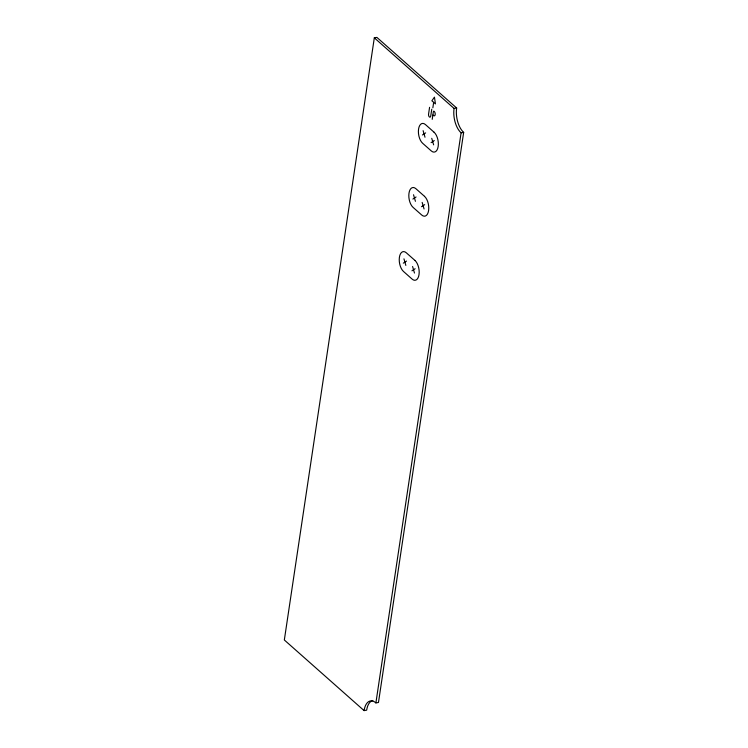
<?xml version="1.0" encoding="UTF-8"?>
<svg xmlns="http://www.w3.org/2000/svg" width="748" height="748" viewBox="0 0 748 748"><rect width="100%" height="100%" fill="white"/><g stroke="black" fill="none" stroke-linecap="round" stroke-linejoin="round"><path stroke-width="1.12" d="M364.08 710.6A18.251 9.359 80.5 0 1 375.898 702.914L378.469 702.484L463.666 132.377A18.251 9.359 80.5 0 1 456.654 108.011L376.899 37.4L374.318 37.83L284.334 639.989L364.08 710.6L366.66 710.17A18.251 9.359 80.5 0 1 372.831 700.549M429.576 107.319L428.567 114.117A2.104 1.075 80.5 0 0 429.371 116.922A2.104 1.075 80.5 0 0 430.736 116.034L431.755 109.245M432.849 107.796L433.662 102.354L435.439 103.935L434.448 97.118L431.886 100.784L433.531 102.242M432.222 119.334L433.344 111.789A1.141 0.589 80.5 0 1 434.083 111.312L434.27 111.471A2.347 1.206 80.5 0 1 435.168 114.603A2.347 1.206 80.5 0 1 433.653 115.594L433.008 115.024M375.898 702.914L461.095 132.807A18.251 9.359 80.5 0 1 454.073 108.451L374.318 37.83M422.461 134.977L425.64 132.901M431.1 142.616L434.279 140.549M412.887 199.071L416.066 196.995M421.517 206.71L424.696 204.643M403.303 263.156L406.491 261.089M411.942 270.804L415.121 268.738M454.073 108.451L456.654 108.011M461.095 132.807L463.666 132.377M431.736 138.305L433.634 144.86M423.106 130.657L425.004 137.221M422.162 202.399L424.051 208.954M413.532 194.751L415.421 201.315M412.587 266.484L414.476 273.048M403.948 258.845L405.846 265.409M434.083 132.237L425.453 124.589A10.64 5.46 80.5 0 0 418.562 129.077A10.64 5.46 80.5 0 0 422.657 143.289L431.287 150.928A10.64 5.46 80.5 0 0 438.178 146.449A10.64 5.46 80.5 0 0 434.083 132.237M424.509 196.331L415.869 188.683A10.64 5.46 80.5 0 0 408.988 193.171A10.64 5.46 80.5 0 0 413.083 207.383L421.713 215.022A10.64 5.46 80.5 0 0 428.604 210.534A10.64 5.46 80.5 0 0 424.509 196.331M414.925 260.416L406.295 252.777A10.64 5.46 80.5 0 0 399.404 257.265A10.64 5.46 80.5 0 0 403.499 271.468L412.129 279.116A10.64 5.46 80.5 0 0 419.02 274.628A10.64 5.46 80.5 0 0 414.925 260.416"/></g></svg>
